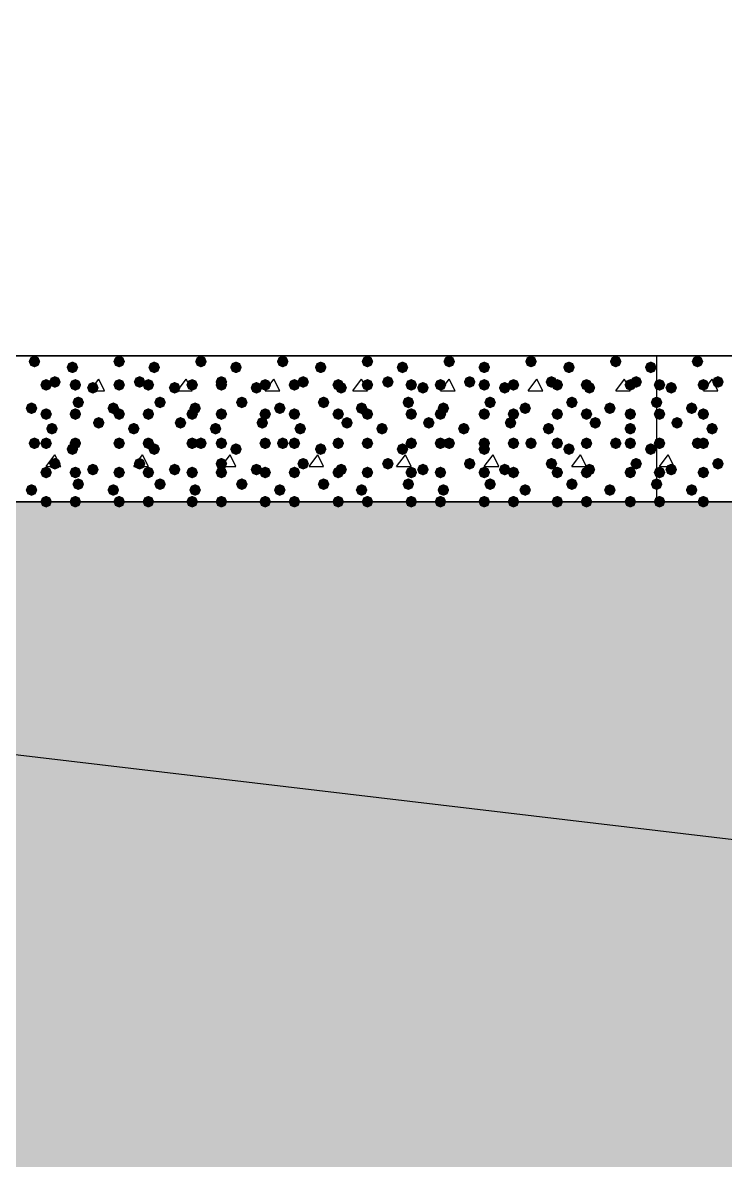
# Model space of a CAD drawing. Header units: millimetres. Extents: x 0 to 420, y 0 to 297.
# Drawn here: x 249.3 to 259.48, y 115.63 to 132.12 of the extents above; entities that cross this region are included whole.
import ezdxf

# ---------------------------------------------------------------- set-up
doc = ezdxf.new("R2010")
doc.units = ezdxf.units.MM
doc.layers.get('0').update_dxf_attribs({"linetype": 'CONTINUOUS'})

msp = doc.modelspace()

# ---------------------------------------------------------------- hatches: boundary and pattern name
at = {"true_color": 0x000008}
for points in [[(249.555, 127.211667), (249.530129, 127.151871), (249.470333, 127.127), (249.410538, 127.151871), (249.385667, 127.211667), (249.410537, 127.271462), (249.470333, 127.296333), (249.530129, 127.271463)], [(250.782667, 127.211667), (250.757796, 127.151871), (250.698, 127.127), (250.638204, 127.151871), (250.613333, 127.211667), (250.638204, 127.271462), (250.698, 127.296333), (250.757796, 127.271463)], [(251.968, 127.211667), (251.943129, 127.151871), (251.883333, 127.127), (251.823537, 127.151871), (251.798667, 127.211667), (251.823537, 127.271462), (251.883333, 127.296333), (251.943129, 127.271463)], [(253.153333, 127.211667), (253.128462, 127.151871), (253.068667, 127.127), (253.008871, 127.151871), (252.984, 127.211667), (253.008871, 127.271462), (253.068667, 127.296333), (253.128462, 127.271463)], [(254.381, 127.211667), (254.356129, 127.151871), (254.296333, 127.127), (254.236538, 127.151871), (254.211667, 127.211667), (254.236537, 127.271462), (254.296333, 127.296333), (254.356129, 127.271463)], [(255.566333, 127.211667), (255.541462, 127.151871), (255.481667, 127.127), (255.421871, 127.151871), (255.397, 127.211667), (255.421871, 127.271462), (255.481667, 127.296333), (255.541462, 127.271463)], [(256.751667, 127.211667), (256.726796, 127.151871), (256.667, 127.127), (256.607204, 127.151871), (256.582333, 127.211667), (256.607204, 127.271462), (256.667, 127.296333), (256.726796, 127.271463)], [(257.979333, 127.211667), (257.954462, 127.151871), (257.894667, 127.127), (257.834871, 127.151871), (257.81, 127.211667), (257.834871, 127.271462), (257.894667, 127.296333), (257.954462, 127.271463)], [(250.105333, 127.127), (250.080462, 127.067204), (250.020667, 127.042333), (249.960871, 127.067204), (249.936, 127.127), (249.960871, 127.186796), (250.020667, 127.211667), (250.080462, 127.186796)], [(251.290667, 127.127), (251.265796, 127.067204), (251.206, 127.042333), (251.146204, 127.067204), (251.121333, 127.127), (251.146204, 127.186796), (251.206, 127.211667), (251.265796, 127.186796)], [(252.476, 127.127), (252.451129, 127.067204), (252.391333, 127.042333), (252.331538, 127.067204), (252.306667, 127.127), (252.331537, 127.186796), (252.391333, 127.211667), (252.451129, 127.186796)], [(253.703667, 127.127), (253.678796, 127.067204), (253.619, 127.042333), (253.559204, 127.067204), (253.534333, 127.127), (253.559204, 127.186796), (253.619, 127.211667), (253.678796, 127.186796)], [(254.889, 127.127), (254.864129, 127.067204), (254.804333, 127.042333), (254.744538, 127.067204), (254.719667, 127.127), (254.744537, 127.186796), (254.804333, 127.211667), (254.864129, 127.186796)], [(256.074333, 127.127), (256.049463, 127.067204), (255.989667, 127.042333), (255.929871, 127.067204), (255.905, 127.127), (255.929871, 127.186796), (255.989667, 127.211667), (256.049462, 127.186796)], [(257.302, 127.127), (257.277129, 127.067204), (257.217333, 127.042333), (257.157537, 127.067204), (257.132667, 127.127), (257.157537, 127.186796), (257.217333, 127.211667), (257.277129, 127.186796)], [(258.487333, 127.127), (258.462463, 127.067204), (258.402667, 127.042333), (258.342871, 127.067204), (258.318, 127.127), (258.342871, 127.186796), (258.402667, 127.211667), (258.462462, 127.186796)], [(249.851333, 126.915333), (249.826462, 126.855538), (249.766667, 126.830667), (249.706871, 126.855538), (249.682, 126.915333), (249.706871, 126.975129), (249.766667, 127), (249.826462, 126.975129)], [(251.079, 126.915333), (251.054129, 126.855538), (250.994333, 126.830667), (250.934538, 126.855538), (250.909667, 126.915333), (250.934537, 126.975129), (250.994333, 127), (251.054129, 126.975129)], [(252.264333, 126.915333), (252.239463, 126.855538), (252.179667, 126.830667), (252.119871, 126.855538), (252.095, 126.915333), (252.119871, 126.975129), (252.179667, 127), (252.239462, 126.975129)], [(253.449667, 126.915333), (253.424796, 126.855538), (253.365, 126.830667), (253.305204, 126.855538), (253.280333, 126.915333), (253.305204, 126.975129), (253.365, 127), (253.424796, 126.975129)], [(254.677333, 126.915333), (254.652462, 126.855538), (254.592667, 126.830667), (254.532871, 126.855538), (254.508, 126.915333), (254.532871, 126.975129), (254.592667, 127), (254.652462, 126.975129)], [(255.862667, 126.915333), (255.837796, 126.855538), (255.778, 126.830667), (255.718204, 126.855538), (255.693333, 126.915333), (255.718204, 126.975129), (255.778, 127), (255.837796, 126.975129)], [(257.048, 126.915333), (257.023129, 126.855538), (256.963333, 126.830667), (256.903537, 126.855538), (256.878667, 126.915333), (256.903537, 126.975129), (256.963333, 127), (257.023129, 126.975129)], [(258.275667, 126.915333), (258.250796, 126.855538), (258.191, 126.830667), (258.131204, 126.855538), (258.106333, 126.915333), (258.131204, 126.975129), (258.191, 127), (258.250796, 126.975129)], [(249.724333, 126.873), (249.699462, 126.813204), (249.639667, 126.788333), (249.579871, 126.813204), (249.555, 126.873), (249.579871, 126.932796), (249.639667, 126.957667), (249.699462, 126.932796)], [(250.147667, 126.873), (250.122796, 126.813204), (250.063, 126.788333), (250.003204, 126.813204), (249.978333, 126.873), (250.003204, 126.932796), (250.063, 126.957667), (250.122796, 126.932796)], [(250.401667, 126.830667), (250.376796, 126.770871), (250.317, 126.746), (250.257204, 126.770871), (250.232333, 126.830667), (250.257204, 126.890462), (250.317, 126.915333), (250.376796, 126.890463)], [(250.782667, 126.873), (250.757796, 126.813204), (250.698, 126.788333), (250.638204, 126.813204), (250.613333, 126.873), (250.638204, 126.932796), (250.698, 126.957667), (250.757796, 126.932796)], [(251.206, 126.873), (251.181129, 126.813204), (251.121333, 126.788333), (251.061538, 126.813204), (251.036667, 126.873), (251.061537, 126.932796), (251.121333, 126.957667), (251.181129, 126.932796)], [(251.587, 126.830667), (251.562129, 126.770871), (251.502333, 126.746), (251.442537, 126.770871), (251.417667, 126.830667), (251.442537, 126.890462), (251.502333, 126.915333), (251.562129, 126.890463)], [(251.841, 126.873), (251.816129, 126.813204), (251.756333, 126.788333), (251.696538, 126.813204), (251.671667, 126.873), (251.696537, 126.932796), (251.756333, 126.957667), (251.816129, 126.932796)], [(252.264333, 126.873), (252.239463, 126.813204), (252.179667, 126.788333), (252.119871, 126.813204), (252.095, 126.873), (252.119871, 126.932796), (252.179667, 126.957667), (252.239462, 126.932796)], [(252.772333, 126.830667), (252.747462, 126.770871), (252.687667, 126.746), (252.627871, 126.770871), (252.603, 126.830667), (252.627871, 126.890462), (252.687667, 126.915333), (252.747462, 126.890463)], [(252.899333, 126.873), (252.874462, 126.813204), (252.814667, 126.788333), (252.754871, 126.813204), (252.73, 126.873), (252.754871, 126.932796), (252.814667, 126.957667), (252.874462, 126.932796)], [(253.322667, 126.873), (253.297796, 126.813204), (253.238, 126.788333), (253.178204, 126.813204), (253.153333, 126.873), (253.178204, 126.932796), (253.238, 126.957667), (253.297796, 126.932796)], [(253.957667, 126.873), (253.932796, 126.813204), (253.873, 126.788333), (253.813204, 126.813204), (253.788333, 126.873), (253.813204, 126.932796), (253.873, 126.957667), (253.932796, 126.932796)], [(254, 126.830667), (253.975129, 126.770871), (253.915333, 126.746), (253.855538, 126.770871), (253.830667, 126.830667), (253.855537, 126.890462), (253.915333, 126.915333), (253.975129, 126.890463)], [(254.381, 126.873), (254.356129, 126.813204), (254.296333, 126.788333), (254.236538, 126.813204), (254.211667, 126.873), (254.236537, 126.932796), (254.296333, 126.957667), (254.356129, 126.932796)], [(255.016, 126.873), (254.991129, 126.813204), (254.931333, 126.788333), (254.871538, 126.813204), (254.846667, 126.873), (254.871537, 126.932796), (254.931333, 126.957667), (254.991129, 126.932796)], [(255.185333, 126.830667), (255.160462, 126.770871), (255.100667, 126.746), (255.040871, 126.770871), (255.016, 126.830667), (255.040871, 126.890462), (255.100667, 126.915333), (255.160462, 126.890463)], [(255.439333, 126.873), (255.414463, 126.813204), (255.354667, 126.788333), (255.294871, 126.813204), (255.27, 126.873), (255.294871, 126.932796), (255.354667, 126.957667), (255.414462, 126.932796)], [(256.074333, 126.873), (256.049463, 126.813204), (255.989667, 126.788333), (255.929871, 126.813204), (255.905, 126.873), (255.929871, 126.932796), (255.989667, 126.957667), (256.049462, 126.932796)], [(256.370667, 126.830667), (256.345796, 126.770871), (256.286, 126.746), (256.226204, 126.770871), (256.201333, 126.830667), (256.226204, 126.890462), (256.286, 126.915333), (256.345796, 126.890463)], [(256.497667, 126.873), (256.472796, 126.813204), (256.413, 126.788333), (256.353204, 126.813204), (256.328333, 126.873), (256.353204, 126.932796), (256.413, 126.957667), (256.472796, 126.932796)], [(257.132667, 126.873), (257.107796, 126.813204), (257.048, 126.788333), (256.988204, 126.813204), (256.963333, 126.873), (256.988204, 126.932796), (257.048, 126.957667), (257.107796, 126.932796)], [(257.556, 126.873), (257.531129, 126.813204), (257.471333, 126.788333), (257.411538, 126.813204), (257.386667, 126.873), (257.411537, 126.932796), (257.471333, 126.957667), (257.531129, 126.932796)], [(257.598333, 126.830667), (257.573463, 126.770871), (257.513667, 126.746), (257.453871, 126.770871), (257.429, 126.830667), (257.453871, 126.890462), (257.513667, 126.915333), (257.573462, 126.890463)], [(258.191, 126.873), (258.166129, 126.813204), (258.106333, 126.788333), (258.046538, 126.813204), (258.021667, 126.873), (258.046537, 126.932796), (258.106333, 126.957667), (258.166129, 126.932796)], [(250.19, 126.619), (250.165129, 126.559204), (250.105333, 126.534333), (250.045538, 126.559204), (250.020667, 126.619), (250.045537, 126.678796), (250.105333, 126.703667), (250.165129, 126.678796)], [(251.375333, 126.619), (251.350462, 126.559204), (251.290667, 126.534333), (251.230871, 126.559204), (251.206, 126.619), (251.230871, 126.678796), (251.290667, 126.703667), (251.350462, 126.678796)], [(252.560667, 126.619), (252.535796, 126.559204), (252.476, 126.534333), (252.416204, 126.559204), (252.391333, 126.619), (252.416204, 126.678796), (252.476, 126.703667), (252.535796, 126.678796)], [(253.746, 126.619), (253.721129, 126.559204), (253.661333, 126.534333), (253.601538, 126.559204), (253.576667, 126.619), (253.601537, 126.678796), (253.661333, 126.703667), (253.721129, 126.678796)], [(254.973667, 126.619), (254.948796, 126.559204), (254.889, 126.534333), (254.829204, 126.559204), (254.804333, 126.619), (254.829204, 126.678796), (254.889, 126.703667), (254.948796, 126.678796)], [(256.159, 126.619), (256.134129, 126.559204), (256.074333, 126.534333), (256.014537, 126.559204), (255.989667, 126.619), (256.014537, 126.678796), (256.074333, 126.703667), (256.134129, 126.678796)], [(257.344333, 126.619), (257.319462, 126.559204), (257.259667, 126.534333), (257.199871, 126.559204), (257.175, 126.619), (257.199871, 126.678796), (257.259667, 126.703667), (257.319462, 126.678796)], [(258.572, 126.619), (258.547129, 126.559204), (258.487333, 126.534333), (258.427537, 126.559204), (258.402667, 126.619), (258.427537, 126.678796), (258.487333, 126.703667), (258.547129, 126.678796)], [(249.512667, 126.534333), (249.487796, 126.474537), (249.428, 126.449667), (249.368204, 126.474537), (249.343333, 126.534333), (249.368204, 126.594129), (249.428, 126.619), (249.487796, 126.594129)], [(249.724333, 126.449667), (249.699462, 126.389871), (249.639667, 126.365), (249.579871, 126.389871), (249.555, 126.449667), (249.579871, 126.509462), (249.639667, 126.534333), (249.699462, 126.509463)], [(250.147667, 126.449667), (250.122796, 126.389871), (250.063, 126.365), (250.003204, 126.389871), (249.978333, 126.449667), (250.003204, 126.509462), (250.063, 126.534333), (250.122796, 126.509463)], [(250.698, 126.534333), (250.673129, 126.474537), (250.613333, 126.449667), (250.553538, 126.474537), (250.528667, 126.534333), (250.553537, 126.594129), (250.613333, 126.619), (250.673129, 126.594129)], [(250.782667, 126.449667), (250.757796, 126.389871), (250.698, 126.365), (250.638204, 126.389871), (250.613333, 126.449667), (250.638204, 126.509462), (250.698, 126.534333), (250.757796, 126.509463)], [(251.206, 126.449667), (251.181129, 126.389871), (251.121333, 126.365), (251.061538, 126.389871), (251.036667, 126.449667), (251.061537, 126.509462), (251.121333, 126.534333), (251.181129, 126.509463)], [(251.841, 126.449667), (251.816129, 126.389871), (251.756333, 126.365), (251.696538, 126.389871), (251.671667, 126.449667), (251.696537, 126.509462), (251.756333, 126.534333), (251.816129, 126.509463)], [(251.883333, 126.534333), (251.858462, 126.474537), (251.798667, 126.449667), (251.738871, 126.474537), (251.714, 126.534333), (251.738871, 126.594129), (251.798667, 126.619), (251.858462, 126.594129)], [(252.264333, 126.449667), (252.239463, 126.389871), (252.179667, 126.365), (252.119871, 126.389871), (252.095, 126.449667), (252.119871, 126.509462), (252.179667, 126.534333), (252.239462, 126.509463)], [(252.899333, 126.449667), (252.874462, 126.389871), (252.814667, 126.365), (252.754871, 126.389871), (252.73, 126.449667), (252.754871, 126.509462), (252.814667, 126.534333), (252.874462, 126.509463)], [(253.111, 126.534333), (253.086129, 126.474537), (253.026333, 126.449667), (252.966538, 126.474537), (252.941667, 126.534333), (252.966537, 126.594129), (253.026333, 126.619), (253.086129, 126.594129)], [(253.322667, 126.449667), (253.297796, 126.389871), (253.238, 126.365), (253.178204, 126.389871), (253.153333, 126.449667), (253.178204, 126.509462), (253.238, 126.534333), (253.297796, 126.509463)], [(253.957667, 126.449667), (253.932796, 126.389871), (253.873, 126.365), (253.813204, 126.389871), (253.788333, 126.449667), (253.813204, 126.509462), (253.873, 126.534333), (253.932796, 126.509463)], [(254.296333, 126.534333), (254.271462, 126.474537), (254.211667, 126.449667), (254.151871, 126.474537), (254.127, 126.534333), (254.151871, 126.594129), (254.211667, 126.619), (254.271462, 126.594129)], [(254.381, 126.449667), (254.356129, 126.389871), (254.296333, 126.365), (254.236538, 126.389871), (254.211667, 126.449667), (254.236537, 126.509462), (254.296333, 126.534333), (254.356129, 126.509463)], [(255.016, 126.449667), (254.991129, 126.389871), (254.931333, 126.365), (254.871538, 126.389871), (254.846667, 126.449667), (254.871537, 126.509462), (254.931333, 126.534333), (254.991129, 126.509463)], [(255.439333, 126.449667), (255.414463, 126.389871), (255.354667, 126.365), (255.294871, 126.389871), (255.27, 126.449667), (255.294871, 126.509462), (255.354667, 126.534333), (255.414462, 126.509463)], [(255.481667, 126.534333), (255.456796, 126.474537), (255.397, 126.449667), (255.337204, 126.474537), (255.312333, 126.534333), (255.337204, 126.594129), (255.397, 126.619), (255.456796, 126.594129)], [(256.074333, 126.449667), (256.049463, 126.389871), (255.989667, 126.365), (255.929871, 126.389871), (255.905, 126.449667), (255.929871, 126.509462), (255.989667, 126.534333), (256.049462, 126.509463)], [(256.497667, 126.449667), (256.472796, 126.389871), (256.413, 126.365), (256.353204, 126.389871), (256.328333, 126.449667), (256.353204, 126.509462), (256.413, 126.534333), (256.472796, 126.509463)], [(256.667, 126.534333), (256.642129, 126.474537), (256.582333, 126.449667), (256.522538, 126.474537), (256.497667, 126.534333), (256.522537, 126.594129), (256.582333, 126.619), (256.642129, 126.594129)], [(257.132667, 126.449667), (257.107796, 126.389871), (257.048, 126.365), (256.988204, 126.389871), (256.963333, 126.449667), (256.988204, 126.509462), (257.048, 126.534333), (257.107796, 126.509463)], [(257.556, 126.449667), (257.531129, 126.389871), (257.471333, 126.365), (257.411538, 126.389871), (257.386667, 126.449667), (257.411537, 126.509462), (257.471333, 126.534333), (257.531129, 126.509463)], [(257.894667, 126.534333), (257.869796, 126.474537), (257.81, 126.449667), (257.750204, 126.474537), (257.725333, 126.534333), (257.750204, 126.594129), (257.81, 126.619), (257.869796, 126.594129)], [(258.191, 126.449667), (258.166129, 126.389871), (258.106333, 126.365), (258.046538, 126.389871), (258.021667, 126.449667), (258.046537, 126.509462), (258.106333, 126.534333), (258.166129, 126.509463)], [(249.809, 126.238), (249.784129, 126.178204), (249.724333, 126.153333), (249.664537, 126.178204), (249.639667, 126.238), (249.664537, 126.297796), (249.724333, 126.322667), (249.784129, 126.297796)], [(250.486333, 126.322667), (250.461462, 126.262871), (250.401667, 126.238), (250.341871, 126.262871), (250.317, 126.322667), (250.341871, 126.382462), (250.401667, 126.407333), (250.461462, 126.382463)], [(250.994333, 126.238), (250.969462, 126.178204), (250.909667, 126.153333), (250.849871, 126.178204), (250.825, 126.238), (250.849871, 126.297796), (250.909667, 126.322667), (250.969462, 126.297796)], [(251.671667, 126.322667), (251.646796, 126.262871), (251.587, 126.238), (251.527204, 126.262871), (251.502333, 126.322667), (251.527204, 126.382462), (251.587, 126.407333), (251.646796, 126.382463)], [(252.179667, 126.238), (252.154796, 126.178204), (252.095, 126.153333), (252.035204, 126.178204), (252.010333, 126.238), (252.035204, 126.297796), (252.095, 126.322667), (252.154796, 126.297796)], [(252.857, 126.322667), (252.832129, 126.262871), (252.772333, 126.238), (252.712538, 126.262871), (252.687667, 126.322667), (252.712537, 126.382462), (252.772333, 126.407333), (252.832129, 126.382463)], [(253.407333, 126.238), (253.382462, 126.178204), (253.322667, 126.153333), (253.262871, 126.178204), (253.238, 126.238), (253.262871, 126.297796), (253.322667, 126.322667), (253.382462, 126.297796)], [(254.084667, 126.322667), (254.059796, 126.262871), (254, 126.238), (253.940204, 126.262871), (253.915333, 126.322667), (253.940204, 126.382462), (254, 126.407333), (254.059796, 126.382463)], [(254.592667, 126.238), (254.567796, 126.178204), (254.508, 126.153333), (254.448204, 126.178204), (254.423333, 126.238), (254.448204, 126.297796), (254.508, 126.322667), (254.567796, 126.297796)], [(255.27, 126.322667), (255.245129, 126.262871), (255.185333, 126.238), (255.125538, 126.262871), (255.100667, 126.322667), (255.125537, 126.382462), (255.185333, 126.407333), (255.245129, 126.382463)], [(255.778, 126.238), (255.753129, 126.178204), (255.693333, 126.153333), (255.633537, 126.178204), (255.608667, 126.238), (255.633537, 126.297796), (255.693333, 126.322667), (255.753129, 126.297796)], [(256.455333, 126.322667), (256.430462, 126.262871), (256.370667, 126.238), (256.310871, 126.262871), (256.286, 126.322667), (256.310871, 126.382462), (256.370667, 126.407333), (256.430462, 126.382463)], [(257.005667, 126.238), (256.980796, 126.178204), (256.921, 126.153333), (256.861204, 126.178204), (256.836333, 126.238), (256.861204, 126.297796), (256.921, 126.322667), (256.980796, 126.297796)], [(257.683, 126.322667), (257.658129, 126.262871), (257.598333, 126.238), (257.538537, 126.262871), (257.513667, 126.322667), (257.538537, 126.382462), (257.598333, 126.407333), (257.658129, 126.382463)], [(258.191, 126.238), (258.166129, 126.178204), (258.106333, 126.153333), (258.046538, 126.178204), (258.021667, 126.238), (258.046537, 126.297796), (258.106333, 126.322667), (258.166129, 126.297796)], [(249.555, 126.026333), (249.530129, 125.966537), (249.470333, 125.941667), (249.410538, 125.966537), (249.385667, 126.026333), (249.410537, 126.086129), (249.470333, 126.111), (249.530129, 126.086129)], [(249.724333, 126.026333), (249.699462, 125.966537), (249.639667, 125.941667), (249.579871, 125.966537), (249.555, 126.026333), (249.579871, 126.086129), (249.639667, 126.111), (249.699462, 126.086129)], [(250.105333, 125.941667), (250.080462, 125.881871), (250.020667, 125.857), (249.960871, 125.881871), (249.936, 125.941667), (249.960871, 126.001462), (250.020667, 126.026333), (250.080462, 126.001463)], [(250.147667, 126.026333), (250.122796, 125.966537), (250.063, 125.941667), (250.003204, 125.966537), (249.978333, 126.026333), (250.003204, 126.086129), (250.063, 126.111), (250.122796, 126.086129)], [(250.782667, 126.026333), (250.757796, 125.966537), (250.698, 125.941667), (250.638204, 125.966537), (250.613333, 126.026333), (250.638204, 126.086129), (250.698, 126.111), (250.757796, 126.086129)], [(250.782667, 126.026333), (250.757796, 125.966537), (250.698, 125.941667), (250.638204, 125.966537), (250.613333, 126.026333), (250.638204, 126.086129), (250.698, 126.111), (250.757796, 126.086129)], [(251.206, 126.026333), (251.181129, 125.966537), (251.121333, 125.941667), (251.061538, 125.966537), (251.036667, 126.026333), (251.061537, 126.086129), (251.121333, 126.111), (251.181129, 126.086129)], [(251.290667, 125.941667), (251.265796, 125.881871), (251.206, 125.857), (251.146204, 125.881871), (251.121333, 125.941667), (251.146204, 126.001462), (251.206, 126.026333), (251.265796, 126.001463)], [(251.841, 126.026333), (251.816129, 125.966537), (251.756333, 125.941667), (251.696538, 125.966537), (251.671667, 126.026333), (251.696537, 126.086129), (251.756333, 126.111), (251.816129, 126.086129)], [(251.968, 126.026333), (251.943129, 125.966537), (251.883333, 125.941667), (251.823537, 125.966537), (251.798667, 126.026333), (251.823537, 126.086129), (251.883333, 126.111), (251.943129, 126.086129)], [(252.264333, 126.026333), (252.239463, 125.966537), (252.179667, 125.941667), (252.119871, 125.966537), (252.095, 126.026333), (252.119871, 126.086129), (252.179667, 126.111), (252.239462, 126.086129)], [(252.476, 125.941667), (252.451129, 125.881871), (252.391333, 125.857), (252.331538, 125.881871), (252.306667, 125.941667), (252.331537, 126.001462), (252.391333, 126.026333), (252.451129, 126.001463)], [(252.899333, 126.026333), (252.874462, 125.966537), (252.814667, 125.941667), (252.754871, 125.966537), (252.73, 126.026333), (252.754871, 126.086129), (252.814667, 126.111), (252.874462, 126.086129)], [(253.153333, 126.026333), (253.128462, 125.966537), (253.068667, 125.941667), (253.008871, 125.966537), (252.984, 126.026333), (253.008871, 126.086129), (253.068667, 126.111), (253.128462, 126.086129)], [(253.322667, 126.026333), (253.297796, 125.966537), (253.238, 125.941667), (253.178204, 125.966537), (253.153333, 126.026333), (253.178204, 126.086129), (253.238, 126.111), (253.297796, 126.086129)], [(253.703667, 125.941667), (253.678796, 125.881871), (253.619, 125.857), (253.559204, 125.881871), (253.534333, 125.941667), (253.559204, 126.001462), (253.619, 126.026333), (253.678796, 126.001463)], [(253.957667, 126.026333), (253.932796, 125.966537), (253.873, 125.941667), (253.813204, 125.966537), (253.788333, 126.026333), (253.813204, 126.086129), (253.873, 126.111), (253.932796, 126.086129)], [(254.381, 126.026333), (254.356129, 125.966537), (254.296333, 125.941667), (254.236538, 125.966537), (254.211667, 126.026333), (254.236537, 126.086129), (254.296333, 126.111), (254.356129, 126.086129)], [(254.381, 126.026333), (254.356129, 125.966537), (254.296333, 125.941667), (254.236538, 125.966537), (254.211667, 126.026333), (254.236537, 126.086129), (254.296333, 126.111), (254.356129, 126.086129)], [(254.889, 125.941667), (254.864129, 125.881871), (254.804333, 125.857), (254.744538, 125.881871), (254.719667, 125.941667), (254.744537, 126.001462), (254.804333, 126.026333), (254.864129, 126.001463)], [(255.016, 126.026333), (254.991129, 125.966537), (254.931333, 125.941667), (254.871538, 125.966537), (254.846667, 126.026333), (254.871537, 126.086129), (254.931333, 126.111), (254.991129, 126.086129)], [(255.439333, 126.026333), (255.414463, 125.966537), (255.354667, 125.941667), (255.294871, 125.966537), (255.27, 126.026333), (255.294871, 126.086129), (255.354667, 126.111), (255.414462, 126.086129)], [(255.566333, 126.026333), (255.541462, 125.966537), (255.481667, 125.941667), (255.421871, 125.966537), (255.397, 126.026333), (255.421871, 126.086129), (255.481667, 126.111), (255.541462, 126.086129)], [(256.074333, 126.026333), (256.049463, 125.966537), (255.989667, 125.941667), (255.929871, 125.966537), (255.905, 126.026333), (255.929871, 126.086129), (255.989667, 126.111), (256.049462, 126.086129)], [(256.074333, 125.941667), (256.049463, 125.881871), (255.989667, 125.857), (255.929871, 125.881871), (255.905, 125.941667), (255.929871, 126.001462), (255.989667, 126.026333), (256.049462, 126.001463)], [(256.497667, 126.026333), (256.472796, 125.966537), (256.413, 125.941667), (256.353204, 125.966537), (256.328333, 126.026333), (256.353204, 126.086129), (256.413, 126.111), (256.472796, 126.086129)], [(256.751667, 126.026333), (256.726796, 125.966537), (256.667, 125.941667), (256.607204, 125.966537), (256.582333, 126.026333), (256.607204, 126.086129), (256.667, 126.111), (256.726796, 126.086129)], [(257.132667, 126.026333), (257.107796, 125.966537), (257.048, 125.941667), (256.988204, 125.966537), (256.963333, 126.026333), (256.988204, 126.086129), (257.048, 126.111), (257.107796, 126.086129)], [(257.302, 125.941667), (257.277129, 125.881871), (257.217333, 125.857), (257.157537, 125.881871), (257.132667, 125.941667), (257.157537, 126.001462), (257.217333, 126.026333), (257.277129, 126.001463)], [(257.556, 126.026333), (257.531129, 125.966537), (257.471333, 125.941667), (257.411538, 125.966537), (257.386667, 126.026333), (257.411537, 126.086129), (257.471333, 126.111), (257.531129, 126.086129)], [(257.979333, 126.026333), (257.954462, 125.966537), (257.894667, 125.941667), (257.834871, 125.966537), (257.81, 126.026333), (257.834871, 126.086129), (257.894667, 126.111), (257.954462, 126.086129)], [(258.191, 126.026333), (258.166129, 125.966537), (258.106333, 125.941667), (258.046538, 125.966537), (258.021667, 126.026333), (258.046537, 126.086129), (258.106333, 126.111), (258.166129, 126.086129)], [(258.487333, 125.941667), (258.462463, 125.881871), (258.402667, 125.857), (258.342871, 125.881871), (258.318, 125.941667), (258.342871, 126.001462), (258.402667, 126.026333), (258.462462, 126.001463)], [(249.851333, 125.73), (249.826462, 125.670204), (249.766667, 125.645333), (249.706871, 125.670204), (249.682, 125.73), (249.706871, 125.789796), (249.766667, 125.814667), (249.826462, 125.789796)], [(251.079, 125.73), (251.054129, 125.670204), (250.994333, 125.645333), (250.934538, 125.670204), (250.909667, 125.73), (250.934537, 125.789796), (250.994333, 125.814667), (251.054129, 125.789796)], [(252.264333, 125.73), (252.239463, 125.670204), (252.179667, 125.645333), (252.119871, 125.670204), (252.095, 125.73), (252.119871, 125.789796), (252.179667, 125.814667), (252.239462, 125.789796)], [(253.449667, 125.73), (253.424796, 125.670204), (253.365, 125.645333), (253.305204, 125.670204), (253.280333, 125.73), (253.305204, 125.789796), (253.365, 125.814667), (253.424796, 125.789796)], [(254.677333, 125.73), (254.652462, 125.670204), (254.592667, 125.645333), (254.532871, 125.670204), (254.508, 125.73), (254.532871, 125.789796), (254.592667, 125.814667), (254.652462, 125.789796)], [(255.862667, 125.73), (255.837796, 125.670204), (255.778, 125.645333), (255.718204, 125.670204), (255.693333, 125.73), (255.718204, 125.789796), (255.778, 125.814667), (255.837796, 125.789796)], [(257.048, 125.73), (257.023129, 125.670204), (256.963333, 125.645333), (256.903537, 125.670204), (256.878667, 125.73), (256.903537, 125.789796), (256.963333, 125.814667), (257.023129, 125.789796)], [(258.275667, 125.73), (258.250796, 125.670204), (258.191, 125.645333), (258.131204, 125.670204), (258.106333, 125.73), (258.131204, 125.789796), (258.191, 125.814667), (258.250796, 125.789796)], [(249.724333, 125.603), (249.699462, 125.543204), (249.639667, 125.518333), (249.579871, 125.543204), (249.555, 125.603), (249.579871, 125.662796), (249.639667, 125.687667), (249.699462, 125.662796)], [(250.147667, 125.603), (250.122796, 125.543204), (250.063, 125.518333), (250.003204, 125.543204), (249.978333, 125.603), (250.003204, 125.662796), (250.063, 125.687667), (250.122796, 125.662796)], [(250.401667, 125.645333), (250.376796, 125.585538), (250.317, 125.560667), (250.257204, 125.585538), (250.232333, 125.645333), (250.257204, 125.705129), (250.317, 125.73), (250.376796, 125.705129)], [(250.782667, 125.603), (250.757796, 125.543204), (250.698, 125.518333), (250.638204, 125.543204), (250.613333, 125.603), (250.638204, 125.662796), (250.698, 125.687667), (250.757796, 125.662796)], [(251.206, 125.603), (251.181129, 125.543204), (251.121333, 125.518333), (251.061538, 125.543204), (251.036667, 125.603), (251.061537, 125.662796), (251.121333, 125.687667), (251.181129, 125.662796)], [(251.587, 125.645333), (251.562129, 125.585538), (251.502333, 125.560667), (251.442537, 125.585538), (251.417667, 125.645333), (251.442537, 125.705129), (251.502333, 125.73), (251.562129, 125.705129)], [(251.841, 125.603), (251.816129, 125.543204), (251.756333, 125.518333), (251.696538, 125.543204), (251.671667, 125.603), (251.696537, 125.662796), (251.756333, 125.687667), (251.816129, 125.662796)], [(252.264333, 125.603), (252.239463, 125.543204), (252.179667, 125.518333), (252.119871, 125.543204), (252.095, 125.603), (252.119871, 125.662796), (252.179667, 125.687667), (252.239462, 125.662796)], [(252.772333, 125.645333), (252.747462, 125.585538), (252.687667, 125.560667), (252.627871, 125.585538), (252.603, 125.645333), (252.627871, 125.705129), (252.687667, 125.73), (252.747462, 125.705129)], [(252.899333, 125.603), (252.874462, 125.543204), (252.814667, 125.518333), (252.754871, 125.543204), (252.73, 125.603), (252.754871, 125.662796), (252.814667, 125.687667), (252.874462, 125.662796)], [(253.322667, 125.603), (253.297796, 125.543204), (253.238, 125.518333), (253.178204, 125.543204), (253.153333, 125.603), (253.178204, 125.662796), (253.238, 125.687667), (253.297796, 125.662796)], [(253.957667, 125.603), (253.932796, 125.543204), (253.873, 125.518333), (253.813204, 125.543204), (253.788333, 125.603), (253.813204, 125.662796), (253.873, 125.687667), (253.932796, 125.662796)], [(254, 125.645333), (253.975129, 125.585538), (253.915333, 125.560667), (253.855538, 125.585538), (253.830667, 125.645333), (253.855537, 125.705129), (253.915333, 125.73), (253.975129, 125.705129)], [(254.381, 125.603), (254.356129, 125.543204), (254.296333, 125.518333), (254.236538, 125.543204), (254.211667, 125.603), (254.236537, 125.662796), (254.296333, 125.687667), (254.356129, 125.662796)], [(255.016, 125.603), (254.991129, 125.543204), (254.931333, 125.518333), (254.871538, 125.543204), (254.846667, 125.603), (254.871537, 125.662796), (254.931333, 125.687667), (254.991129, 125.662796)], [(255.185333, 125.645333), (255.160462, 125.585538), (255.100667, 125.560667), (255.040871, 125.585538), (255.016, 125.645333), (255.040871, 125.705129), (255.100667, 125.73), (255.160462, 125.705129)], [(255.439333, 125.603), (255.414463, 125.543204), (255.354667, 125.518333), (255.294871, 125.543204), (255.27, 125.603), (255.294871, 125.662796), (255.354667, 125.687667), (255.414462, 125.662796)], [(256.074333, 125.603), (256.049463, 125.543204), (255.989667, 125.518333), (255.929871, 125.543204), (255.905, 125.603), (255.929871, 125.662796), (255.989667, 125.687667), (256.049462, 125.662796)], [(256.370667, 125.645333), (256.345796, 125.585538), (256.286, 125.560667), (256.226204, 125.585538), (256.201333, 125.645333), (256.226204, 125.705129), (256.286, 125.73), (256.345796, 125.705129)], [(256.497667, 125.603), (256.472796, 125.543204), (256.413, 125.518333), (256.353204, 125.543204), (256.328333, 125.603), (256.353204, 125.662796), (256.413, 125.687667), (256.472796, 125.662796)], [(257.132667, 125.603), (257.107796, 125.543204), (257.048, 125.518333), (256.988204, 125.543204), (256.963333, 125.603), (256.988204, 125.662796), (257.048, 125.687667), (257.107796, 125.662796)], [(257.556, 125.603), (257.531129, 125.543204), (257.471333, 125.518333), (257.411538, 125.543204), (257.386667, 125.603), (257.411537, 125.662796), (257.471333, 125.687667), (257.531129, 125.662796)], [(257.598333, 125.645333), (257.573463, 125.585538), (257.513667, 125.560667), (257.453871, 125.585538), (257.429, 125.645333), (257.453871, 125.705129), (257.513667, 125.73), (257.573462, 125.705129)], [(258.191, 125.603), (258.166129, 125.543204), (258.106333, 125.518333), (258.046538, 125.543204), (258.021667, 125.603), (258.046537, 125.662796), (258.106333, 125.687667), (258.166129, 125.662796)], [(250.19, 125.433667), (250.165129, 125.373871), (250.105333, 125.349), (250.045538, 125.373871), (250.020667, 125.433667), (250.045537, 125.493462), (250.105333, 125.518333), (250.165129, 125.493463)], [(251.375333, 125.433667), (251.350462, 125.373871), (251.290667, 125.349), (251.230871, 125.373871), (251.206, 125.433667), (251.230871, 125.493462), (251.290667, 125.518333), (251.350462, 125.493463)], [(252.560667, 125.433667), (252.535796, 125.373871), (252.476, 125.349), (252.416204, 125.373871), (252.391333, 125.433667), (252.416204, 125.493462), (252.476, 125.518333), (252.535796, 125.493463)], [(253.746, 125.433667), (253.721129, 125.373871), (253.661333, 125.349), (253.601538, 125.373871), (253.576667, 125.433667), (253.601537, 125.493462), (253.661333, 125.518333), (253.721129, 125.493463)], [(254.973667, 125.433667), (254.948796, 125.373871), (254.889, 125.349), (254.829204, 125.373871), (254.804333, 125.433667), (254.829204, 125.493462), (254.889, 125.518333), (254.948796, 125.493463)], [(256.159, 125.433667), (256.134129, 125.373871), (256.074333, 125.349), (256.014537, 125.373871), (255.989667, 125.433667), (256.014537, 125.493462), (256.074333, 125.518333), (256.134129, 125.493463)], [(257.344333, 125.433667), (257.319462, 125.373871), (257.259667, 125.349), (257.199871, 125.373871), (257.175, 125.433667), (257.199871, 125.493462), (257.259667, 125.518333), (257.319462, 125.493463)], [(258.572, 125.433667), (258.547129, 125.373871), (258.487333, 125.349), (258.427537, 125.373871), (258.402667, 125.433667), (258.427537, 125.493462), (258.487333, 125.518333), (258.547129, 125.493463)], [(249.512667, 125.349), (249.487796, 125.289204), (249.428, 125.264333), (249.368204, 125.289204), (249.343333, 125.349), (249.368204, 125.408796), (249.428, 125.433667), (249.487796, 125.408796)], [(250.698, 125.349), (250.673129, 125.289204), (250.613333, 125.264333), (250.553538, 125.289204), (250.528667, 125.349), (250.553537, 125.408796), (250.613333, 125.433667), (250.673129, 125.408796)], [(251.883333, 125.349), (251.858462, 125.289204), (251.798667, 125.264333), (251.738871, 125.289204), (251.714, 125.349), (251.738871, 125.408796), (251.798667, 125.433667), (251.858462, 125.408796)], [(253.111, 125.349), (253.086129, 125.289204), (253.026333, 125.264333), (252.966538, 125.289204), (252.941667, 125.349), (252.966537, 125.408796), (253.026333, 125.433667), (253.086129, 125.408796)], [(254.296333, 125.349), (254.271462, 125.289204), (254.211667, 125.264333), (254.151871, 125.289204), (254.127, 125.349), (254.151871, 125.408796), (254.211667, 125.433667), (254.271462, 125.408796)], [(255.481667, 125.349), (255.456796, 125.289204), (255.397, 125.264333), (255.337204, 125.289204), (255.312333, 125.349), (255.337204, 125.408796), (255.397, 125.433667), (255.456796, 125.408796)], [(256.667, 125.349), (256.642129, 125.289204), (256.582333, 125.264333), (256.522538, 125.289204), (256.497667, 125.349), (256.522537, 125.408796), (256.582333, 125.433667), (256.642129, 125.408796)], [(257.894667, 125.349), (257.869796, 125.289204), (257.81, 125.264333), (257.750204, 125.289204), (257.725333, 125.349), (257.750204, 125.408796), (257.81, 125.433667), (257.869796, 125.408796)], [(249.724333, 125.179667), (249.699462, 125.119871), (249.639667, 125.095), (249.579871, 125.119871), (249.555, 125.179667), (249.579871, 125.239462), (249.639667, 125.264333), (249.699462, 125.239463)], [(250.147667, 125.179667), (250.122796, 125.119871), (250.063, 125.095), (250.003204, 125.119871), (249.978333, 125.179667), (250.003204, 125.239462), (250.063, 125.264333), (250.122796, 125.239463)], [(250.782667, 125.179667), (250.757796, 125.119871), (250.698, 125.095), (250.638204, 125.119871), (250.613333, 125.179667), (250.638204, 125.239462), (250.698, 125.264333), (250.757796, 125.239463)], [(251.206, 125.179667), (251.181129, 125.119871), (251.121333, 125.095), (251.061538, 125.119871), (251.036667, 125.179667), (251.061537, 125.239462), (251.121333, 125.264333), (251.181129, 125.239463)], [(251.841, 125.179667), (251.816129, 125.119871), (251.756333, 125.095), (251.696538, 125.119871), (251.671667, 125.179667), (251.696537, 125.239462), (251.756333, 125.264333), (251.816129, 125.239463)], [(252.264333, 125.179667), (252.239463, 125.119871), (252.179667, 125.095), (252.119871, 125.119871), (252.095, 125.179667), (252.119871, 125.239462), (252.179667, 125.264333), (252.239462, 125.239463)], [(252.899333, 125.179667), (252.874462, 125.119871), (252.814667, 125.095), (252.754871, 125.119871), (252.73, 125.179667), (252.754871, 125.239462), (252.814667, 125.264333), (252.874462, 125.239463)], [(253.322667, 125.179667), (253.297796, 125.119871), (253.238, 125.095), (253.178204, 125.119871), (253.153333, 125.179667), (253.178204, 125.239462), (253.238, 125.264333), (253.297796, 125.239463)], [(253.957667, 125.179667), (253.932796, 125.119871), (253.873, 125.095), (253.813204, 125.119871), (253.788333, 125.179667), (253.813204, 125.239462), (253.873, 125.264333), (253.932796, 125.239463)], [(254.381, 125.179667), (254.356129, 125.119871), (254.296333, 125.095), (254.236538, 125.119871), (254.211667, 125.179667), (254.236537, 125.239462), (254.296333, 125.264333), (254.356129, 125.239463)], [(255.016, 125.179667), (254.991129, 125.119871), (254.931333, 125.095), (254.871538, 125.119871), (254.846667, 125.179667), (254.871537, 125.239462), (254.931333, 125.264333), (254.991129, 125.239463)], [(255.439333, 125.179667), (255.414463, 125.119871), (255.354667, 125.095), (255.294871, 125.119871), (255.27, 125.179667), (255.294871, 125.239462), (255.354667, 125.264333), (255.414462, 125.239463)], [(256.074333, 125.179667), (256.049463, 125.119871), (255.989667, 125.095), (255.929871, 125.119871), (255.905, 125.179667), (255.929871, 125.239462), (255.989667, 125.264333), (256.049462, 125.239463)], [(256.497667, 125.179667), (256.472796, 125.119871), (256.413, 125.095), (256.353204, 125.119871), (256.328333, 125.179667), (256.353204, 125.239462), (256.413, 125.264333), (256.472796, 125.239463)], [(257.132667, 125.179667), (257.107796, 125.119871), (257.048, 125.095), (256.988204, 125.119871), (256.963333, 125.179667), (256.988204, 125.239462), (257.048, 125.264333), (257.107796, 125.239463)], [(257.556, 125.179667), (257.531129, 125.119871), (257.471333, 125.095), (257.411538, 125.119871), (257.386667, 125.179667), (257.411537, 125.239462), (257.471333, 125.264333), (257.531129, 125.239463)], [(258.191, 125.179667), (258.166129, 125.119871), (258.106333, 125.095), (258.046538, 125.119871), (258.021667, 125.179667), (258.046537, 125.239462), (258.106333, 125.264333), (258.166129, 125.239463)]]:
    msp.add_hatch(color=0, dxfattribs=at).paths.add_polyline_path(points, flags=0)
at = {"true_color": 0x000007}
for points in [[(259.164667, 127.211667), (259.139796, 127.151871), (259.08, 127.127), (259.020204, 127.151871), (258.995333, 127.211667), (259.020204, 127.271462), (259.08, 127.296333), (259.139796, 127.271463)], [(259.461, 126.915333), (259.436129, 126.855538), (259.376333, 126.830667), (259.316537, 126.855538), (259.291667, 126.915333), (259.316537, 126.975129), (259.376333, 127), (259.436129, 126.975129)], [(258.614333, 126.873), (258.589462, 126.813204), (258.529667, 126.788333), (258.469871, 126.813204), (258.445, 126.873), (258.469871, 126.932796), (258.529667, 126.957667), (258.589462, 126.932796)], [(258.783667, 126.830667), (258.758796, 126.770871), (258.699, 126.746), (258.639204, 126.770871), (258.614333, 126.830667), (258.639204, 126.890462), (258.699, 126.915333), (258.758796, 126.890463)], [(259.249333, 126.873), (259.224462, 126.813204), (259.164667, 126.788333), (259.104871, 126.813204), (259.08, 126.873), (259.104871, 126.932796), (259.164667, 126.957667), (259.224462, 126.932796)], [(258.614333, 126.449667), (258.589462, 126.389871), (258.529667, 126.365), (258.469871, 126.389871), (258.445, 126.449667), (258.469871, 126.509462), (258.529667, 126.534333), (258.589462, 126.509463)], [(259.08, 126.534333), (259.055129, 126.474537), (258.995333, 126.449667), (258.935538, 126.474537), (258.910667, 126.534333), (258.935537, 126.594129), (258.995333, 126.619), (259.055129, 126.594129)], [(259.249333, 126.449667), (259.224462, 126.389871), (259.164667, 126.365), (259.104871, 126.389871), (259.08, 126.449667), (259.104871, 126.509462), (259.164667, 126.534333), (259.224462, 126.509463)], [(258.868333, 126.322667), (258.843462, 126.262871), (258.783667, 126.238), (258.723871, 126.262871), (258.699, 126.322667), (258.723871, 126.382462), (258.783667, 126.407333), (258.843462, 126.382463)], [(259.376333, 126.238), (259.351462, 126.178204), (259.291667, 126.153333), (259.231871, 126.178204), (259.207, 126.238), (259.231871, 126.297796), (259.291667, 126.322667), (259.351462, 126.297796)], [(258.614333, 126.026333), (258.589462, 125.966537), (258.529667, 125.941667), (258.469871, 125.966537), (258.445, 126.026333), (258.469871, 126.086129), (258.529667, 126.111), (258.589462, 126.086129)], [(259.164667, 126.026333), (259.139796, 125.966537), (259.08, 125.941667), (259.020204, 125.966537), (258.995333, 126.026333), (259.020204, 126.086129), (259.08, 126.111), (259.139796, 126.086129)], [(259.249333, 126.026333), (259.224462, 125.966537), (259.164667, 125.941667), (259.104871, 125.966537), (259.08, 126.026333), (259.104871, 126.086129), (259.164667, 126.111), (259.224462, 126.086129)], [(259.461, 125.73), (259.436129, 125.670204), (259.376333, 125.645333), (259.316537, 125.670204), (259.291667, 125.73), (259.316537, 125.789796), (259.376333, 125.814667), (259.436129, 125.789796)], [(258.614333, 125.603), (258.589462, 125.543204), (258.529667, 125.518333), (258.469871, 125.543204), (258.445, 125.603), (258.469871, 125.662796), (258.529667, 125.687667), (258.589462, 125.662796)], [(258.783667, 125.645333), (258.758796, 125.585538), (258.699, 125.560667), (258.639204, 125.585538), (258.614333, 125.645333), (258.639204, 125.705129), (258.699, 125.73), (258.758796, 125.705129)], [(259.249333, 125.603), (259.224462, 125.543204), (259.164667, 125.518333), (259.104871, 125.543204), (259.08, 125.603), (259.104871, 125.662796), (259.164667, 125.687667), (259.224462, 125.662796)], [(259.08, 125.349), (259.055129, 125.289204), (258.995333, 125.264333), (258.935538, 125.289204), (258.910667, 125.349), (258.935537, 125.408796), (258.995333, 125.433667), (259.055129, 125.408796)], [(258.614333, 125.179667), (258.589462, 125.119871), (258.529667, 125.095), (258.469871, 125.119871), (258.445, 125.179667), (258.469871, 125.239462), (258.529667, 125.264333), (258.589462, 125.239463)], [(259.249333, 125.179667), (259.224462, 125.119871), (259.164667, 125.095), (259.104871, 125.119871), (259.08, 125.179667), (259.104871, 125.239462), (259.164667, 125.264333), (259.224462, 125.239463)]]:
    msp.add_hatch(color=0, dxfattribs=at).paths.add_polyline_path(points, flags=0)
at = {"true_color": 0x000008}
h = msp.add_hatch(color=0, dxfattribs=at)
h.paths.add_polyline_path([(379.603, 125.179667), (218.228333, 125.179667), (379.603, 106.087333)], flags=0)
h.paths.add_polyline_path([(218.228333, 125.179667), (379.603, 106.087333), (218.228333, 106.087333)], flags=0)

# ---------------------------------------------------------------- linework, layer by layer
at = {"color": 0, "true_color": 0x000007}
for points in [[(32.469667, 125.179667), (32.469667, 148.463), (380.661333, 148.463), (380.661333, 125.179667), (218.228333, 125.179667), (218.228333, 103.970667), (194.902667, 103.970667), (194.902667, 125.179667)], [(32.469667, 125.179667), (32.469667, 148.463), (380.661333, 148.463), (380.661333, 125.179667), (218.228333, 125.179667), (218.228333, 103.970667), (194.902667, 103.970667), (194.902667, 125.179667)], [(258.487333, 127.296333), (258.487333, 125.179667), (260.604, 125.179667), (260.604, 127.296333)]]:
    msp.add_lwpolyline(points, close=True, dxfattribs=at)
at = {"color": 0, "true_color": 0x0000fd}
msp.add_lwpolyline([(216.111667, 127.296333), (378.544667, 127.296333), (378.544667, 146.346333), (34.586333, 146.346333), (34.586333, 127.296333), (197.019333, 127.296333), (197.019333, 106.087333), (216.111667, 106.087333)], close=True, dxfattribs=at)
at = {"color": 0, "true_color": 0x000007}
for points in [[(258.487333, 127.296333), (239.395, 127.296333)], [(259.164667, 126.788333), (259.291667, 126.957667)], [(259.376333, 126.788333), (259.291667, 126.957667)], [(259.164667, 126.788333), (259.376333, 126.788333)], [(258.529667, 125.687667), (258.656667, 125.857)], [(258.741333, 125.687667), (258.656667, 125.857)], [(258.529667, 125.687667), (258.741333, 125.687667)], [(239.395, 125.179667), (258.487333, 125.179667)]]:
    msp.add_lwpolyline(points, dxfattribs=at)
at = {"color": 0, "true_color": 0x000008}
for points in [[(250.274667, 126.788333), (250.401667, 126.957667)], [(250.486333, 126.788333), (250.401667, 126.957667)], [(251.544667, 126.788333), (251.671667, 126.957667)], [(251.756333, 126.788333), (251.671667, 126.957667)], [(252.814667, 126.788333), (252.941667, 126.957667)], [(253.026333, 126.788333), (252.941667, 126.957667)], [(254.084667, 126.788333), (254.211667, 126.957667)], [(254.296333, 126.788333), (254.211667, 126.957667)], [(255.354667, 126.788333), (255.481667, 126.957667)], [(255.566333, 126.788333), (255.481667, 126.957667)], [(256.624667, 126.788333), (256.751667, 126.957667)], [(256.836333, 126.788333), (256.751667, 126.957667)], [(257.894667, 126.788333), (258.021667, 126.957667)], [(258.106333, 126.788333), (258.021667, 126.957667)], [(250.274667, 126.788333), (250.486333, 126.788333)], [(251.544667, 126.788333), (251.756333, 126.788333)], [(252.814667, 126.788333), (253.026333, 126.788333)], [(254.084667, 126.788333), (254.296333, 126.788333)], [(255.354667, 126.788333), (255.566333, 126.788333)], [(256.624667, 126.788333), (256.836333, 126.788333)], [(257.894667, 126.788333), (258.106333, 126.788333)], [(249.639667, 125.687667), (249.766667, 125.857)], [(249.851333, 125.687667), (249.766667, 125.857)], [(250.909667, 125.687667), (251.036667, 125.857)], [(251.121333, 125.687667), (251.036667, 125.857)], [(252.179667, 125.687667), (252.306667, 125.857)], [(252.391333, 125.687667), (252.306667, 125.857)], [(253.449667, 125.687667), (253.576667, 125.857)], [(253.661333, 125.687667), (253.576667, 125.857)], [(254.719667, 125.687667), (254.846667, 125.857)], [(254.931333, 125.687667), (254.846667, 125.857)], [(255.989667, 125.687667), (256.116667, 125.857)], [(256.201333, 125.687667), (256.116667, 125.857)], [(257.259667, 125.687667), (257.386667, 125.857)], [(257.471333, 125.687667), (257.386667, 125.857)], [(249.639667, 125.687667), (249.851333, 125.687667)], [(250.909667, 125.687667), (251.121333, 125.687667)], [(252.179667, 125.687667), (252.391333, 125.687667)], [(253.449667, 125.687667), (253.661333, 125.687667)], [(254.719667, 125.687667), (254.931333, 125.687667)], [(255.989667, 125.687667), (256.201333, 125.687667)], [(257.259667, 125.687667), (257.471333, 125.687667)]]:
    msp.add_lwpolyline(points, dxfattribs=at)
for points in [[(379.603, 125.179667), (218.228333, 125.179667), (379.603, 106.087333)], [(218.228333, 125.179667), (379.603, 106.087333), (218.228333, 106.087333)]]:
    msp.add_lwpolyline(points, close=True, dxfattribs=at)

doc.saveas('drawing.dxf')
